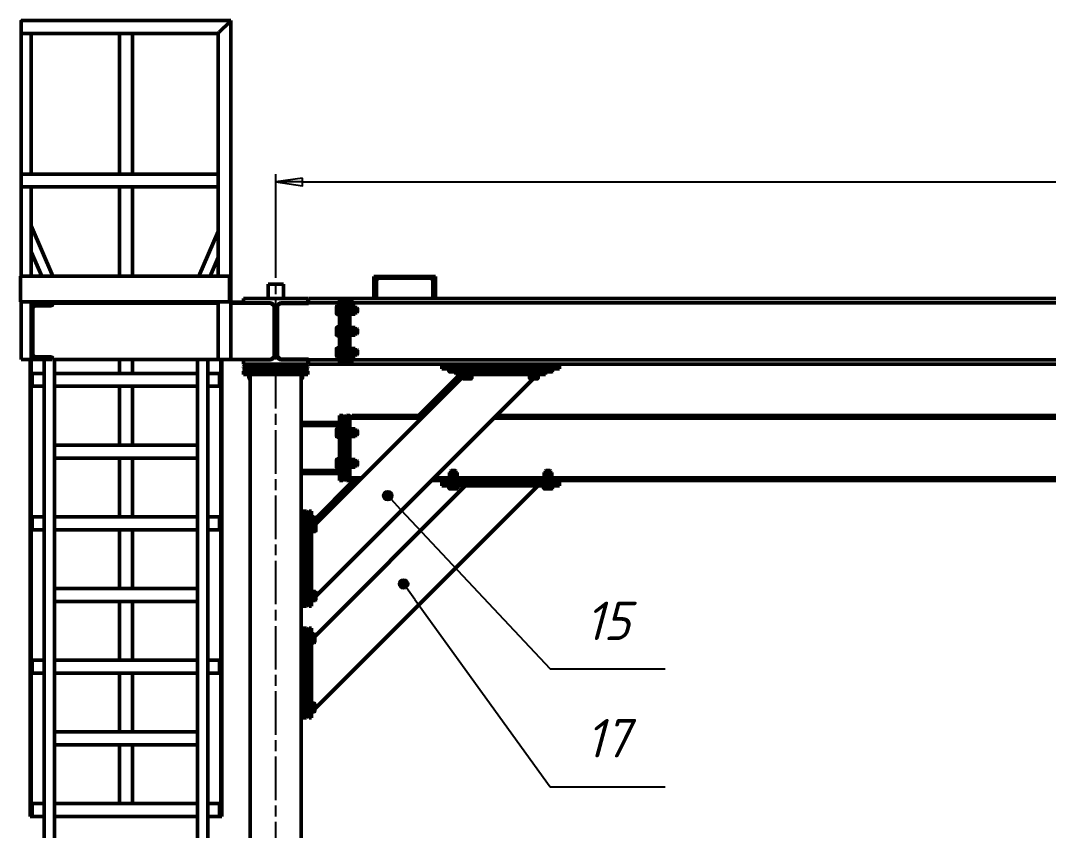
# Model space of a CAD drawing. Header units: millimetres. Extents: x 0 to 25230, y 0 to 17820.
# Drawn here: x 14968 to 18985, y 7107 to 10271 of the extents above; entities that cross this region are included whole.
import ezdxf

# ---------------------------------------------------------------- set-up
doc = ezdxf.new("R2010")
doc.units = ezdxf.units.MM
doc.header["$LTSCALE"] = 30
doc.linetypes.add('CHAIN', pattern=[0.7087, 0.4724, -0.0591, 0.1181, -0.0591])
for name, color, linetype, lineweight in [('Видимый контур (ГОСТ)', 7, 'Continuous', 50), ('Обозначение (ГОСТ)', 7, 'Continuous', 25), ('Осевая линия (ГОСТ)', 7, 'Continuous', 25), ('Размер (ГОСТ)', 7, 'Continuous', 25)]:
    doc.layers.add(name, color=color, linetype=linetype, lineweight=lineweight)
doc.styles.add('Обычный текст (ГОСТ)', font='GOST Common Italic.ttf')
doc.styles.add('Увеличенный текст (ГОСТ)', font='GOST Common Italic.ttf')
doc.dimstyles.new('Обычный (ГОСТ)', dxfattribs={"dimscale": 30, "dimtxt": 3.5, "dimasz": 3.5, "dimexe": 1, "dimexo": 0, "dimgap": 0.5, "dimtad": 1, "dimrnd": 1e-08, "dimtxsty": 'Обычный текст (ГОСТ)', "dimblk": 'Filled-1', "dimcen": 0.09, "dimdle": 15, "dimclrd": 256, "dimclre": 256, "dimclrt": 256, "dimazin": 2, "dimtfac": 0.714286, "dimtdec": 3, "dimtmove": 0, "dimatfit": 3, "dimfxl": 1, "dimtolj": 1, "dimlwd": 25, "dimlwe": 25, "dimarcsym": 0})

# ---------------------------------------------------------------- blocks, each defined once
blk = doc.blocks.new('Номера позиций9')
at = {"layer": 'Обозначение (ГОСТ)'}
h = blk.add_hatch(color=256, dxfattribs=at)
edge = h.paths.add_edge_path(flags=0)
edge.add_arc((546.76, 280.51), 0.625, 0, 360)
for p, q in [((548.47, 278.68), (547.19, 280.05)), ((548.47, 278.68), (567.9, 257.95)), ((567.9, 257.95), (582.9, 257.95))]:
    blk.add_line(p, q, dxfattribs=at)
blk.add_circle((546.76, 280.51), 0.625, dxfattribs=at)
at = {"layer": 'Обозначение (ГОСТ)', "insert": (575.4, 264.2), "char_height": 5, "attachment_point": 5, "style": 'Увеличенный текст (ГОСТ)'}
blk.add_mtext('15', dxfattribs=at)
blk = doc.blocks.new('Номера позиций10')
at = {"layer": 'Обозначение (ГОСТ)'}
h = blk.add_hatch(color=256, dxfattribs=at)
edge = h.paths.add_edge_path(flags=0)
edge.add_arc((548.82, 269.01), 0.625, 0, 360)
for p, q in [((550.28, 266.98), (549.18, 268.5)), ((550.28, 266.98), (567.9, 242.58)), ((567.9, 242.58), (582.9, 242.58))]:
    blk.add_line(p, q, dxfattribs=at)
blk.add_circle((548.82, 269.01), 0.625, dxfattribs=at)
at = {"layer": 'Обозначение (ГОСТ)', "insert": (575.4, 248.92), "char_height": 5, "attachment_point": 5, "style": 'Увеличенный текст (ГОСТ)'}
blk.add_mtext('17', dxfattribs=at)
blk = doc.blocks.new('Filled-1')
at = {"color": 0}
for p, q in [((0, 0), (-1, 0.143)), ((-1, 0.143), (-1, -0.143)), ((-1, 0), (0, 0)), ((-1, -0.143), (0, 0))]:
    blk.add_line(p, q, dxfattribs=at)
at = {"color": 0, "flags": 128}
blk.add_lwpolyline([(-1, -0.143), (0, 0), (-1, 0.143), (-1, -0.143)], dxfattribs=at)
at = {"color": 0}
blk.add_solid([(-1, -0.143), (0, 0), (-1, 0.143), (-1, -0.143)], dxfattribs=at)
blk = doc.blocks.new('*D168')
at = {"layer": 'Defpoints', "color": 0, "linetype": 'Continuous', "transparency": 16777216}
for p in [(23064.8, 9640.8), (15964.8, 9327.7), (23064.8, 9336.3)]:
    blk.add_point(p, dxfattribs=at)
at = {"layer": 'Размер (ГОСТ)', "linetype": 'Continuous', "lineweight": 25, "transparency": 16777216}
for p, q in [((15964.8, 9327.7), (15964.8, 9670.8)), ((16069.8, 9640.8), (22959.8, 9640.8)), ((23064.8, 9336.3), (23064.8, 9670.8))]:
    blk.add_line(p, q, dxfattribs=at)
at = {"layer": 'Размер (ГОСТ)', "linetype": 'Continuous', "lineweight": 25, "transparency": 16777216, "xscale": 105, "yscale": 105, "zscale": 105, "rotation": 180}
blk.add_blockref('Filled-1', (15964.8, 9640.8), dxfattribs=at)
at = {"layer": 'Размер (ГОСТ)', "linetype": 'Continuous', "lineweight": 25, "transparency": 16777216, "xscale": 105, "yscale": 105, "zscale": 105}
blk.add_blockref('Filled-1', (23064.8, 9640.8), dxfattribs=at)
at = {"layer": 'Размер (ГОСТ)', "linetype": 'Continuous', "lineweight": 25, "transparency": 16777216, "insert": (19308.8, 9762.1), "char_height": 105, "attachment_point": 1, "style": 'Обычный текст (ГОСТ)'}
blk.add_mtext('\\A1;\\fGOST Common|b0|i1;7100±2', dxfattribs=at)

msp = doc.modelspace()

# ---------------------------------------------------------------- linework, layer by layer
at = {"layer": 'Видимый контур (ГОСТ)'}
for p, q in [((14969.797, 10266.81), (14969.797, 10225.81)), ((14969.797, 10266.81), (14969.797, 10225.81)), ((14969.798, 10271.31), (14969.798, 10266.877)), ((14969.798, 10271.31), (14974.297, 10271.31)), ((15789.797, 10271.31), (14974.297, 10271.31)), ((15744.297, 10225.81), (15785.297, 10266.81)), ((15785.297, 10266.81), (15744.297, 10225.81)), ((15789.797, 10271.31), (15785.297, 10266.81)), ((15785.297, 10266.81), (15789.797, 10271.31)), ((15789.797, 8947.31), (15789.797, 10271.31)), ((14969.797, 10221.31), (14969.797, 9666.81)), ((14974.297, 10221.31), (14969.797, 10221.31)), ((14969.798, 10225.743), (14969.798, 10221.31)), ((15739.797, 10221.31), (14974.297, 10221.31)), ((15009.797, 10221.31), (15009.797, 9671.31)), ((15009.798, 10221.31), (15009.798, 9671.31)), ((15354.797, 10221.31), (15354.797, 9671.31)), ((15404.797, 9671.31), (15404.797, 10221.31)), ((15744.297, 10225.81), (15739.797, 10221.31)), ((15739.797, 10221.31), (15744.297, 10225.81)), ((15739.797, 9671.31), (15739.797, 10221.31)), ((14969.797, 9625.81), (14969.797, 9666.81)), ((14969.797, 9666.81), (14969.797, 9625.81)), ((15739.797, 9671.31), (14974.297, 9671.31)), ((15739.797, 9666.81), (15739.797, 9671.31)), ((15739.797, 9666.81), (15739.797, 9625.81)), ((14969.797, 9625.81), (14969.797, 9272.31)), ((15739.797, 9621.31), (14974.297, 9621.31)), ((15009.797, 9621.31), (15009.797, 9272.31)), ((15009.798, 9621.31), (15009.798, 9469.915)), ((15354.797, 9621.31), (15354.797, 9272.31)), ((15404.797, 9272.31), (15404.797, 9621.31)), ((15739.797, 9621.31), (15739.797, 9625.81)), ((15739.797, 9272.31), (15739.797, 9621.31)), ((15009.798, 9469.915), (15009.797, 9469.915)), ((15009.797, 9469.915), (15009.798, 9469.915)), ((15009.798, 9469.915), (15094.485, 9272.31)), ((15739.797, 9446.58), (15665.11, 9272.31)), ((15009.797, 9368.372), (15050.967, 9272.31)), ((15009.798, 9368.371), (15009.798, 9272.31)), ((15739.797, 9345.037), (15708.628, 9272.31)), ((14967.797, 9272.31), (14967.797, 9172.31)), ((14971.797, 9272.31), (14967.797, 9272.31)), ((14971.797, 9272.31), (15784.797, 9272.31)), ((15784.797, 9272.31), (15784.797, 9172.31)), ((15934.797, 9240.81), (15934.797, 9185.81)), ((15994.797, 9240.81), (15934.797, 9240.81)), ((15994.797, 9185.81), (15994.797, 9240.81)), ((16348.797, 9185.81), (16348.797, 9270.81)), ((16348.797, 9270.81), (16588.797, 9270.81)), ((16358.797, 9254.71), (16358.797, 9186.81)), ((16568.297, 9265.21), (16369.297, 9265.21)), ((16578.797, 9186.81), (16578.797, 9254.71)), ((16588.797, 9270.81), (16588.797, 9185.81)), ((14967.797, 9172.31), (14971.797, 9172.31)), ((14969.797, 9172.31), (14969.797, 8947.31)), ((15784.797, 9172.31), (14971.797, 9172.31)), ((15009.797, 9172.31), (15009.797, 9167.31)), ((15009.797, 8947.31), (15009.797, 9167.31)), ((15009.797, 9167.31), (15091.797, 9167.31)), ((15009.798, 9172.31), (15009.798, 9167.31)), ((15013.797, 9167.31), (15013.797, 9171.31)), ((15013.797, 9171.31), (15739.797, 9171.31)), ((15059.797, 9171.31), (15059.797, 9172.31)), ((15093.297, 9161.71), (15088.297, 9156.71)), ((15091.797, 9167.31), (15091.797, 9163.81)), ((15091.797, 9167.31), (15093.297, 9167.31)), ((15093.297, 9167.31), (15093.297, 9161.71)), ((15739.797, 9167.31), (15093.297, 9167.31)), ((15099.797, 9171.31), (15099.797, 9172.31)), ((15354.797, 9172.31), (15354.797, 9171.31)), ((15404.797, 9171.31), (15404.797, 9172.31)), ((15659.797, 9171.31), (15659.797, 9172.31)), ((15699.797, 9171.31), (15699.797, 9172.31)), ((15739.797, 8947.31), (15739.797, 9172.31)), ((15789.797, 9171.31), (15838.797, 9171.31)), ((15946.297, 9167.31), (15789.797, 9167.31)), ((15838.797, 9185.81), (15838.797, 9168.31)), ((16090.797, 9185.81), (15838.797, 9185.81)), ((15838.797, 9168.31), (15943.297, 9168.31)), ((15838.797, 9167.31), (15838.797, 9168.31)), ((15958.297, 9155.31), (15946.297, 9167.31)), ((15980.297, 9166.31), (15972.297, 9158.31)), ((15982.297, 9166.31), (15972.297, 9156.31)), ((15982.297, 9166.31), (15980.297, 9166.31)), ((16092.797, 9166.31), (15982.297, 9166.31)), ((15986.297, 9168.31), (16090.797, 9168.31)), ((16030.797, 9168.31), (16030.797, 9166.31)), ((16090.797, 9168.31), (16090.797, 9185.81)), ((16090.797, 9168.31), (16092.797, 9168.31)), ((16092.797, 9185.81), (16092.797, 9168.31)), ((16214.797, 9185.81), (16092.797, 9185.81)), ((16092.797, 9168.31), (16092.797, 9166.31)), ((16214.797, 9168.31), (16092.797, 9168.31)), ((16214.797, 9168.31), (16214.797, 9185.81)), ((16227.797, 9185.81), (16214.797, 9185.81)), ((16214.797, 8928.81), (16214.797, 9185.81)), ((16241.797, 9185.81), (16227.797, 9185.81)), ((16227.797, 9185.81), (16227.797, 8928.81)), ((16234.797, 9178.81), (16227.797, 9185.81)), ((16234.797, 9178.81), (16241.797, 9185.81)), ((16234.797, 9178.81), (16234.797, 8935.81)), ((16234.797, 8935.81), (16234.797, 9178.81)), ((16241.797, 8928.81), (16241.797, 9185.81)), ((16241.797, 9185.81), (16254.797, 9185.81)), ((16268.223, 9185.81), (16254.797, 9185.81)), ((16254.797, 9185.81), (16254.797, 8928.81)), ((16254.797, 9169.81), (16268.223, 9185.81)), ((16254.797, 9169.81), (16254.797, 9168.31)), ((16254.797, 9168.31), (22774.797, 9168.31)), ((16268.223, 9185.81), (22761.372, 9185.81)), ((15015.197, 9147.81), (15015.197, 8966.81)), ((15022.297, 9156.71), (15016.297, 9150.71)), ((15016.297, 9150.71), (15016.297, 8963.91)), ((15088.297, 9156.71), (15022.297, 9156.71)), ((15085.797, 9157.81), (15025.197, 9157.81)), ((15059.797, 9156.71), (15059.797, 9157.81)), ((15958.297, 9155.31), (15958.297, 8959.31)), ((15959.297, 9152.31), (15959.297, 8962.31)), ((15970.297, 8962.31), (15970.297, 9152.31)), ((15972.297, 9156.31), (15972.297, 9158.31)), ((15972.297, 9152.31), (15972.297, 9156.31)), ((15972.297, 8962.31), (15972.297, 9152.31)), ((16202.297, 9154.06), (16204.07, 9157.131)), ((16202.297, 9125.56), (16202.297, 9154.06)), ((16202.297, 9125.56), (16204.07, 9122.49)), ((16204.07, 9157.131), (16214.797, 9157.131)), ((16204.07, 9148.47), (16214.797, 9148.47)), ((16204.07, 9131.15), (16214.797, 9131.15)), ((16204.07, 9122.49), (16214.797, 9122.49)), ((16254.797, 9124.56), (16259.797, 9124.56)), ((16257.545, 9155.06), (16259.797, 9155.06)), ((16259.797, 9155.06), (16259.797, 9124.56)), ((16259.797, 9153.31), (16260.663, 9154.81)), ((16259.797, 9126.31), (16260.663, 9124.81)), ((16260.663, 9154.81), (16262.003, 9154.81)), ((16262.003, 9124.81), (16260.663, 9124.81)), ((16273.592, 9154.81), (16262.003, 9154.81)), ((16273.592, 9139.81), (16262.003, 9139.81)), ((16273.592, 9124.81), (16262.003, 9124.81)), ((16273.592, 9154.81), (16274.931, 9154.81)), ((16274.931, 9124.81), (16273.592, 9124.81)), ((16275.797, 9153.31), (16274.931, 9154.81)), ((16275.797, 9126.31), (16274.931, 9124.81)), ((16275.797, 9126.31), (16275.797, 9153.31)), ((16275.797, 9149.81), (16283.131, 9149.81)), ((16275.797, 9129.81), (16283.131, 9129.81)), ((16283.131, 9129.81), (16283.131, 9149.81)), ((16284.797, 9148.143), (16283.131, 9149.81)), ((16284.797, 9131.477), (16283.131, 9129.81)), ((16284.797, 9148.143), (16284.797, 9131.477)), ((16202.297, 9071.56), (16204.07, 9074.631)), ((16202.297, 9043.06), (16202.297, 9071.56)), ((16202.297, 9043.06), (16204.07, 9039.99)), ((16204.07, 9074.631), (16214.797, 9074.631)), ((16204.07, 9065.97), (16214.797, 9065.97)), ((16204.07, 9048.65), (16214.797, 9048.65)), ((16204.07, 9039.99), (16214.797, 9039.99)), ((16254.797, 9042.06), (16259.797, 9042.06)), ((16257.545, 9072.56), (16259.797, 9072.56)), ((16259.797, 9072.56), (16259.797, 9042.06)), ((16259.797, 9070.81), (16260.663, 9072.31)), ((16259.797, 9043.81), (16260.663, 9042.31)), ((16260.663, 9072.31), (16262.003, 9072.31)), ((16262.003, 9042.31), (16260.663, 9042.31)), ((16273.592, 9072.31), (16262.003, 9072.31)), ((16273.592, 9057.31), (16262.003, 9057.31)), ((16273.592, 9042.31), (16262.003, 9042.31)), ((16273.592, 9072.31), (16274.931, 9072.31)), ((16274.931, 9042.31), (16273.592, 9042.31)), ((16275.797, 9070.81), (16274.931, 9072.31)), ((16275.797, 9043.81), (16274.931, 9042.31)), ((16275.797, 9043.81), (16275.797, 9070.81)), ((16275.797, 9067.31), (16283.131, 9067.31)), ((16275.797, 9047.31), (16283.131, 9047.31)), ((16283.131, 9047.31), (16283.131, 9067.31)), ((16284.797, 9065.643), (16283.131, 9067.31)), ((16284.797, 9048.977), (16283.131, 9047.31)), ((16284.797, 9065.643), (16284.797, 9048.977)), ((15016.297, 8963.91), (15022.297, 8957.91)), ((15022.297, 8957.91), (15088.297, 8957.91)), ((15059.797, 8956.81), (15059.797, 8957.91)), ((15088.297, 8957.91), (15093.297, 8952.91)), ((15946.297, 8947.31), (15958.297, 8959.31)), ((15972.297, 8958.31), (15972.297, 8962.31)), ((15972.297, 8956.31), (15972.297, 8958.31)), ((15972.297, 8958.31), (15982.297, 8948.31)), ((16202.297, 8989.06), (16204.07, 8992.131)), ((16202.297, 8960.56), (16202.297, 8989.06)), ((16202.297, 8960.56), (16204.07, 8957.49)), ((16204.07, 8992.131), (16214.797, 8992.131)), ((16204.07, 8983.47), (16214.797, 8983.47)), ((16204.07, 8966.15), (16214.797, 8966.15)), ((16254.797, 8959.56), (16259.797, 8959.56)), ((16257.545, 8990.06), (16259.797, 8990.06)), ((16259.797, 8990.06), (16259.797, 8959.56)), ((16259.797, 8988.31), (16260.663, 8989.81)), ((16259.797, 8961.31), (16260.663, 8959.81)), ((16260.663, 8989.81), (16262.003, 8989.81)), ((16262.003, 8959.81), (16260.663, 8959.81)), ((16273.592, 8989.81), (16262.003, 8989.81)), ((16273.592, 8974.81), (16262.003, 8974.81)), ((16273.592, 8959.81), (16262.003, 8959.81)), ((16273.592, 8989.81), (16274.931, 8989.81)), ((16274.931, 8959.81), (16273.592, 8959.81)), ((16275.797, 8988.31), (16274.931, 8989.81)), ((16275.797, 8961.31), (16274.931, 8959.81)), ((16275.797, 8961.31), (16275.797, 8988.31)), ((16275.797, 8984.81), (16283.131, 8984.81)), ((16275.797, 8964.81), (16283.131, 8964.81)), ((16283.131, 8964.81), (16283.131, 8984.81)), ((16284.797, 8983.143), (16283.131, 8984.81)), ((16284.797, 8966.477), (16283.131, 8964.81)), ((16284.797, 8983.143), (16284.797, 8966.477)), ((14974.297, 8947.31), (14969.797, 8947.31)), ((14974.297, 8947.31), (15005.297, 8947.31)), ((15009.797, 8947.31), (15005.297, 8947.31)), ((15005.798, 8947.31), (15005.798, 7162.31)), ((15091.797, 8947.31), (15009.797, 8947.31)), ((15009.798, 8947.31), (15009.798, 8892.31)), ((15025.197, 8956.81), (15085.797, 8956.81)), ((15059.797, 8892.31), (15059.797, 8947.31)), ((15091.797, 8950.81), (15091.797, 8947.31)), ((15093.297, 8952.91), (15093.297, 8947.31)), ((15739.797, 8947.31), (15093.297, 8947.31)), ((15099.797, 5005.81), (15099.797, 8947.31)), ((15354.797, 8947.31), (15354.797, 8892.31)), ((15404.797, 8892.31), (15404.797, 8947.31)), ((15659.797, 5005.81), (15659.797, 8947.31)), ((15699.797, 8892.31), (15699.797, 8947.31)), ((15739.797, 8947.31), (15744.297, 8947.31)), ((15785.297, 8947.31), (15744.297, 8947.31)), ((15749.798, 8947.31), (15749.798, 8892.31)), ((15753.798, 8947.31), (15753.798, 7162.31)), ((15785.297, 8947.31), (15789.797, 8947.31)), ((15946.297, 8947.31), (15789.797, 8947.31)), ((15838.797, 8946.31), (15838.797, 8928.81)), ((15943.297, 8946.31), (15838.797, 8946.31)), ((15838.797, 8928.81), (16090.797, 8928.81)), ((15838.797, 8918.81), (15848.797, 8928.81)), ((15838.797, 8918.81), (15838.797, 8915.81)), ((15972.297, 8956.31), (15980.297, 8948.31)), ((15980.297, 8948.31), (15982.297, 8948.31)), ((15982.297, 8948.31), (16092.797, 8948.31)), ((16090.797, 8946.31), (15986.297, 8946.31)), ((16030.797, 8948.31), (16030.797, 8946.31)), ((16080.797, 8928.81), (16090.797, 8918.81)), ((16090.797, 8928.81), (16090.797, 8946.31)), ((16092.797, 8946.31), (16090.797, 8946.31)), ((16090.797, 8918.81), (16090.797, 8915.81)), ((16092.797, 8948.31), (16092.797, 8946.31)), ((16092.797, 8946.31), (16092.797, 8928.81)), ((16214.797, 8946.31), (16092.797, 8946.31)), ((16214.797, 8928.81), (16092.797, 8928.81)), ((16204.07, 8957.49), (16214.797, 8957.49)), ((16214.797, 8928.81), (16214.797, 8946.31)), ((16227.797, 8928.81), (16214.797, 8928.81)), ((16234.797, 8935.81), (16227.797, 8928.81)), ((16241.797, 8928.81), (16227.797, 8928.81)), ((16234.797, 8935.81), (16241.797, 8928.81)), ((16241.797, 8928.81), (16254.797, 8928.81)), ((16254.797, 8946.31), (22774.797, 8946.31)), ((16254.797, 8946.31), (16254.797, 8944.81)), ((16268.223, 8928.81), (16254.797, 8944.81)), ((16268.223, 8928.81), (16254.797, 8928.81)), ((16268.223, 8928.81), (22761.372, 8928.81)), ((16613.797, 8928.81), (16613.797, 8920.81)), ((16613.797, 8920.81), (16668.797, 8920.81)), ((16613.797, 8920.81), (16613.797, 8910.81)), ((16668.797, 8928.81), (16668.797, 8918.81)), ((16668.797, 8918.81), (17018.797, 8918.81)), ((16668.797, 8915.81), (16668.797, 8918.81)), ((17018.797, 8918.81), (17018.797, 8928.81)), ((17018.797, 8920.81), (17073.797, 8920.81)), ((17018.797, 8915.81), (17018.797, 8918.81)), ((17073.797, 8920.81), (17073.797, 8928.81)), ((17073.797, 8920.81), (17073.797, 8910.81)), ((15009.798, 8892.31), (15013.798, 8892.31)), ((15009.798, 8842.31), (15009.798, 8892.31)), ((15013.797, 8846.81), (15013.797, 8887.81)), ((15013.798, 8892.31), (15059.797, 8892.31)), ((15013.798, 8842.31), (15013.798, 8892.31)), ((15059.797, 8892.31), (15059.797, 8887.81)), ((15059.797, 8846.81), (15059.797, 8887.81)), ((15099.797, 8892.31), (15659.797, 8892.31)), ((15745.797, 8892.31), (15699.797, 8892.31)), ((15699.797, 8887.81), (15699.797, 8892.31)), ((15699.797, 8887.81), (15699.797, 8846.81)), ((15745.797, 8887.81), (15745.797, 8892.31)), ((15745.797, 8892.31), (15745.798, 8892.31)), ((15745.797, 8887.81), (15745.797, 8846.81)), ((15749.798, 8892.31), (15745.798, 8892.31)), ((15745.798, 8892.31), (15745.798, 8842.31)), ((15749.798, 8842.31), (15749.798, 8892.31)), ((16090.797, 8915.81), (15838.797, 8915.81)), ((15845.797, 8908.81), (15838.797, 8915.81)), ((15845.797, 8908.81), (15838.797, 8901.81)), ((15838.797, 8901.81), (16090.797, 8901.81)), ((15838.797, 8888.81), (15838.797, 8901.81)), ((15838.797, 8888.81), (16090.797, 8888.81)), ((16083.797, 8908.81), (15845.797, 8908.81)), ((15845.797, 8908.81), (16083.797, 8908.81)), ((15859.977, 8883.81), (15864.797, 8883.81)), ((15859.977, 8873.083), (15859.977, 8883.81)), ((15864.797, 5005.81), (15864.797, 8888.81)), ((16064.797, 5005.81), (16064.797, 8888.81)), ((16066.663, 8883.81), (16064.797, 8883.81)), ((16066.663, 8883.81), (16069.618, 8883.81)), ((16067.547, 8888.81), (16067.547, 8883.81)), ((16069.618, 8873.083), (16069.618, 8883.81)), ((16083.797, 8908.81), (16090.797, 8915.81)), ((16083.797, 8908.81), (16090.797, 8901.81)), ((16090.797, 8888.81), (16090.797, 8901.81)), ((16121.797, 8304.769), (16696.477, 8879.449)), ((16523.838, 8728.81), (16683.838, 8888.81)), ((16673.797, 8910.81), (16613.797, 8910.81)), ((16641.477, 8900.083), (16641.477, 8910.81)), ((16644.547, 8898.31), (16641.477, 8900.083)), ((16668.797, 8898.31), (16644.547, 8898.31)), ((16650.137, 8900.083), (16650.137, 8910.81)), ((16667.458, 8900.083), (16667.458, 8910.81)), ((16675.797, 8908.81), (16668.797, 8915.81)), ((17018.797, 8915.81), (16668.797, 8915.81)), ((16675.797, 8908.81), (16668.797, 8901.81)), ((16668.797, 8901.81), (17018.797, 8901.81)), ((16668.797, 8901.81), (16668.797, 8888.81)), ((17018.797, 8888.81), (16668.797, 8888.81)), ((16675.797, 8908.81), (17011.797, 8908.81)), ((17011.797, 8908.81), (16675.797, 8908.81)), ((16696.477, 8883.81), (16699.432, 8883.81)), ((16696.477, 8873.083), (16696.477, 8883.81)), ((16698.547, 8886.063), (16698.547, 8883.81)), ((16702.182, 8883.81), (16699.432, 8883.81)), ((16702.182, 8883.81), (16705.137, 8883.81)), ((16705.137, 8883.81), (16711.047, 8883.81)), ((16705.137, 8873.083), (16705.137, 8883.81)), ((16716.547, 8883.81), (16711.047, 8883.81)), ((16716.547, 8883.81), (16722.458, 8883.81)), ((16722.458, 8883.81), (16725.413, 8883.81)), ((16722.458, 8873.083), (16722.458, 8883.81)), ((16728.163, 8883.81), (16725.413, 8883.81)), ((16728.163, 8883.81), (16731.118, 8883.81)), ((16729.047, 8888.81), (16729.047, 8883.81)), ((16731.118, 8873.083), (16731.118, 8883.81)), ((16956.477, 8883.81), (16959.432, 8883.81)), ((16956.477, 8873.083), (16956.477, 8883.81)), ((16958.547, 8886.063), (16958.547, 8883.81)), ((16962.182, 8883.81), (16959.432, 8883.81)), ((16962.182, 8883.81), (16965.137, 8883.81)), ((16965.137, 8883.81), (16971.047, 8883.81)), ((16965.137, 8873.083), (16965.137, 8883.81)), ((16976.547, 8883.81), (16971.047, 8883.81)), ((16976.547, 8883.81), (16982.458, 8883.81)), ((16982.458, 8883.81), (16985.413, 8883.81)), ((16982.458, 8873.083), (16982.458, 8883.81)), ((16988.163, 8883.81), (16985.413, 8883.81)), ((16988.163, 8883.81), (16991.118, 8883.81)), ((16989.047, 8888.81), (16989.047, 8883.81)), ((16991.118, 8873.083), (16991.118, 8883.81)), ((17011.797, 8908.81), (17018.797, 8915.81)), ((17011.797, 8908.81), (17018.797, 8901.81)), ((17073.797, 8910.81), (17013.797, 8910.81)), ((17018.797, 8901.81), (17018.797, 8888.81)), ((17043.047, 8898.31), (17018.797, 8898.31)), ((17020.137, 8900.083), (17020.137, 8910.81)), ((17037.458, 8900.083), (17037.458, 8910.81)), ((17043.047, 8898.31), (17046.118, 8900.083)), ((17046.118, 8900.083), (17046.118, 8910.81)), ((15009.798, 8842.31), (15009.798, 8332.31)), ((15009.798, 8842.31), (15013.798, 8842.31)), ((15013.798, 8842.31), (15059.797, 8842.31)), ((15059.797, 8846.81), (15059.797, 8842.31)), ((15059.797, 8332.31), (15059.797, 8842.31)), ((15099.797, 8842.31), (15659.797, 8842.31)), ((15354.797, 8842.31), (15354.797, 8612.31)), ((15404.797, 8612.31), (15404.797, 8842.31)), ((15699.797, 8842.31), (15699.797, 8846.81)), ((15699.797, 8332.31), (15699.797, 8842.31)), ((15745.797, 8842.31), (15699.797, 8842.31)), ((15745.797, 8842.31), (15745.797, 8846.81)), ((15745.798, 8842.31), (15745.797, 8842.31)), ((15749.798, 8842.31), (15745.798, 8842.31)), ((15749.798, 8842.31), (15749.798, 8332.31)), ((15863.047, 8871.31), (15859.977, 8873.083)), ((15864.797, 8871.31), (15863.047, 8871.31)), ((16066.547, 8871.31), (16064.797, 8871.31)), ((16066.547, 8871.31), (16069.618, 8873.083)), ((16121.797, 8021.927), (16971.181, 8871.31)), ((16699.547, 8871.31), (16696.477, 8873.083)), ((16728.047, 8871.31), (16699.547, 8871.31)), ((16728.047, 8871.31), (16731.118, 8873.083)), ((16959.547, 8871.31), (16956.477, 8873.083)), ((16988.047, 8871.31), (16959.547, 8871.31)), ((16988.047, 8871.31), (16991.118, 8873.083)), ((16227.797, 8728.81), (16214.797, 8728.81)), ((16214.797, 8473.81), (16214.797, 8728.81)), ((16227.797, 8728.81), (16234.797, 8721.81)), ((16227.797, 8728.81), (16227.797, 8473.81)), ((16234.797, 8721.81), (16241.797, 8728.81)), ((16234.797, 8480.81), (16234.797, 8721.81)), ((16234.797, 8721.81), (16234.797, 8480.81)), ((16241.797, 8473.81), (16241.797, 8728.81)), ((16241.797, 8728.81), (16254.797, 8728.81)), ((16254.797, 8728.81), (16254.797, 8473.81)), ((16254.797, 8718.81), (16263.188, 8728.81)), ((16254.797, 8717.31), (16534.338, 8717.31)), ((16263.188, 8728.81), (16545.838, 8728.81)), ((16817.181, 8717.31), (22212.414, 8717.31)), ((16828.681, 8728.81), (22200.914, 8728.81)), ((16064.797, 8701.31), (16066.797, 8701.31)), ((16066.797, 8689.31), (16064.797, 8689.31)), ((16066.797, 8701.31), (16066.797, 8689.31)), ((16214.797, 8701.31), (16066.797, 8701.31)), ((16214.797, 8689.31), (16066.797, 8689.31)), ((16202.297, 8675.06), (16204.07, 8678.131)), ((16204.07, 8678.131), (16214.797, 8678.131)), ((16214.797, 8689.31), (16214.797, 8701.31)), ((16202.297, 8646.56), (16202.297, 8675.06)), ((16202.297, 8646.56), (16204.07, 8643.49)), ((16204.07, 8669.47), (16214.797, 8669.47)), ((16204.07, 8652.15), (16214.797, 8652.15)), ((16204.07, 8643.49), (16214.797, 8643.49)), ((16254.797, 8645.56), (16259.797, 8645.56)), ((16257.545, 8676.06), (16259.797, 8676.06)), ((16259.797, 8676.06), (16259.797, 8645.56)), ((16259.797, 8674.31), (16260.663, 8675.81)), ((16259.797, 8647.31), (16260.663, 8645.81)), ((16260.663, 8675.81), (16262.003, 8675.81)), ((16262.003, 8645.81), (16260.663, 8645.81)), ((16273.592, 8675.81), (16262.003, 8675.81)), ((16273.592, 8660.81), (16262.003, 8660.81)), ((16273.592, 8645.81), (16262.003, 8645.81)), ((16273.592, 8675.81), (16274.931, 8675.81)), ((16274.931, 8645.81), (16273.592, 8645.81)), ((16275.797, 8674.31), (16274.931, 8675.81)), ((16275.797, 8647.31), (16274.931, 8645.81)), ((16275.797, 8647.31), (16275.797, 8674.31)), ((16275.797, 8670.81), (16283.131, 8670.81)), ((16275.797, 8650.81), (16283.131, 8650.81)), ((16283.131, 8650.81), (16283.131, 8670.81)), ((16284.797, 8669.143), (16283.131, 8670.81)), ((16284.797, 8652.477), (16283.131, 8650.81)), ((16284.797, 8669.143), (16284.797, 8652.477)), ((15099.797, 8612.31), (15659.797, 8612.31)), ((15099.797, 8562.31), (15659.797, 8562.31)), ((15354.797, 8562.31), (15354.797, 8332.31)), ((15404.797, 8332.31), (15404.797, 8562.31)), ((16202.297, 8556.06), (16204.07, 8559.131)), ((16202.297, 8527.56), (16202.297, 8556.06)), ((16204.07, 8559.131), (16214.797, 8559.131)), ((16257.545, 8557.06), (16259.797, 8557.06)), ((16259.797, 8557.06), (16259.797, 8526.56)), ((16259.797, 8555.31), (16260.663, 8556.81)), ((16260.663, 8556.81), (16262.003, 8556.81)), ((16273.592, 8556.81), (16262.003, 8556.81)), ((16273.592, 8556.81), (16274.931, 8556.81)), ((16275.797, 8555.31), (16274.931, 8556.81)), ((16202.297, 8527.56), (16204.07, 8524.49)), ((16204.07, 8550.47), (16214.797, 8550.47)), ((16204.07, 8533.15), (16214.797, 8533.15)), ((16204.07, 8524.49), (16214.797, 8524.49)), ((16254.797, 8526.56), (16259.797, 8526.56)), ((16259.797, 8528.31), (16260.663, 8526.81)), ((16262.003, 8526.81), (16260.663, 8526.81)), ((16273.592, 8541.81), (16262.003, 8541.81)), ((16273.592, 8526.81), (16262.003, 8526.81)), ((16274.931, 8526.81), (16273.592, 8526.81)), ((16275.797, 8528.31), (16274.931, 8526.81)), ((16275.797, 8528.31), (16275.797, 8555.31)), ((16275.797, 8551.81), (16283.131, 8551.81)), ((16275.797, 8531.81), (16283.131, 8531.81)), ((16283.131, 8531.81), (16283.131, 8551.81)), ((16284.797, 8550.143), (16283.131, 8551.81)), ((16284.797, 8533.477), (16283.131, 8531.81)), ((16284.797, 8550.143), (16284.797, 8533.477)), ((16064.797, 8513.31), (16066.797, 8513.31)), ((16066.797, 8501.31), (16064.797, 8501.31)), ((16066.797, 8513.31), (16066.797, 8501.31)), ((16214.797, 8513.31), (16066.797, 8513.31)), ((16214.797, 8501.31), (16066.797, 8501.31)), ((16214.797, 8501.31), (16214.797, 8513.31)), ((16234.797, 8480.81), (16227.797, 8473.81)), ((16241.797, 8473.81), (16234.797, 8480.81)), ((16254.797, 8485.31), (16302.338, 8485.31)), ((16263.188, 8473.81), (16254.797, 8483.81)), ((16585.181, 8485.31), (22444.414, 8485.31)), ((16643.547, 8490.31), (16674.047, 8490.31)), ((16643.547, 8488.058), (16643.547, 8490.31)), ((16645.297, 8506.31), (16643.797, 8505.444)), ((16643.797, 8504.104), (16643.797, 8505.444)), ((16643.797, 8504.104), (16643.797, 8492.516)), ((16643.797, 8491.176), (16643.797, 8492.516)), ((16645.297, 8490.31), (16643.797, 8491.176)), ((16672.297, 8506.31), (16645.297, 8506.31)), ((16650.464, 8513.81), (16648.797, 8512.143)), ((16668.797, 8512.143), (16648.797, 8512.143)), ((16648.797, 8506.31), (16648.797, 8512.143)), ((16650.464, 8513.81), (16667.131, 8513.81)), ((16658.797, 8504.104), (16658.797, 8492.516)), ((16667.131, 8513.81), (16668.797, 8512.143)), ((16668.797, 8506.31), (16668.797, 8512.143)), ((16672.297, 8506.31), (16673.797, 8505.444)), ((16672.297, 8490.31), (16673.797, 8491.176)), ((16673.797, 8505.444), (16673.797, 8504.104)), ((16673.797, 8504.104), (16673.797, 8492.516)), ((16673.797, 8492.516), (16673.797, 8491.176)), ((16674.047, 8485.31), (16674.047, 8490.31)), ((17013.547, 8490.31), (17044.047, 8490.31)), ((17013.547, 8488.058), (17013.547, 8490.31)), ((17015.297, 8506.31), (17013.797, 8505.444)), ((17013.797, 8504.104), (17013.797, 8505.444)), ((17013.797, 8504.104), (17013.797, 8492.516)), ((17013.797, 8491.176), (17013.797, 8492.516)), ((17015.297, 8490.31), (17013.797, 8491.176)), ((17042.297, 8506.31), (17015.297, 8506.31)), ((17020.464, 8513.81), (17018.797, 8512.143)), ((17038.797, 8512.143), (17018.797, 8512.143)), ((17018.797, 8506.31), (17018.797, 8512.143)), ((17020.464, 8513.81), (17037.131, 8513.81)), ((17028.797, 8504.104), (17028.797, 8492.516)), ((17037.131, 8513.81), (17038.797, 8512.143)), ((17038.797, 8506.31), (17038.797, 8512.143)), ((17042.297, 8506.31), (17043.797, 8505.444)), ((17042.297, 8490.31), (17043.797, 8491.176)), ((17043.797, 8505.444), (17043.797, 8504.104)), ((17043.797, 8504.104), (17043.797, 8492.516)), ((17043.797, 8492.516), (17043.797, 8491.176)), ((17044.047, 8485.31), (17044.047, 8490.31)), ((16117.297, 8322.269), (16268.838, 8473.81)), ((16117.297, 7865.269), (16705.838, 8453.81)), ((16117.297, 7582.427), (16988.681, 8453.81)), ((16227.797, 8473.81), (16214.797, 8473.81)), ((16241.797, 8473.81), (16254.797, 8473.81)), ((16263.188, 8473.81), (16290.838, 8473.81)), ((16573.681, 8473.81), (22455.914, 8473.81)), ((16613.797, 8473.81), (16613.797, 8463.81)), ((16613.797, 8463.81), (17073.797, 8463.81)), ((16613.797, 8463.81), (16613.797, 8453.81)), ((17073.797, 8453.81), (16613.797, 8453.81)), ((16641.477, 8443.083), (16641.477, 8453.81)), ((16644.547, 8441.31), (16641.477, 8443.083)), ((16673.047, 8441.31), (16644.547, 8441.31)), ((16650.137, 8443.083), (16650.137, 8453.81)), ((16667.458, 8443.083), (16667.458, 8453.81)), ((16673.047, 8441.31), (16676.118, 8443.083)), ((16676.118, 8443.083), (16676.118, 8453.81)), ((17011.477, 8443.083), (17011.477, 8453.81)), ((17014.547, 8441.31), (17011.477, 8443.083)), ((17043.047, 8441.31), (17014.547, 8441.31)), ((17020.137, 8443.083), (17020.137, 8453.81)), ((17037.458, 8443.083), (17037.458, 8453.81)), ((17043.047, 8441.31), (17046.118, 8443.083)), ((17046.118, 8443.083), (17046.118, 8453.81)), ((17073.797, 8463.81), (17073.797, 8473.81)), ((17073.797, 8463.81), (17073.797, 8453.81)), ((15009.798, 8332.31), (15013.798, 8332.31)), ((15009.798, 8282.31), (15009.798, 8332.31)), ((15013.797, 8286.81), (15013.797, 8327.81)), ((15013.798, 8332.31), (15059.797, 8332.31)), ((15013.798, 8282.31), (15013.798, 8332.31)), ((15059.797, 8332.31), (15059.797, 8327.81)), ((15059.797, 8286.81), (15059.797, 8327.81)), ((15099.797, 8332.31), (15659.797, 8332.31)), ((15745.797, 8332.31), (15699.797, 8332.31)), ((15699.797, 8327.81), (15699.797, 8332.31)), ((15699.797, 8327.81), (15699.797, 8286.81)), ((15745.797, 8327.81), (15745.797, 8332.31)), ((15745.797, 8332.31), (15745.798, 8332.31)), ((15745.797, 8327.81), (15745.797, 8286.81)), ((15749.798, 8332.31), (15745.798, 8332.31)), ((15745.798, 8332.31), (15745.798, 8282.31)), ((15749.798, 8282.31), (15749.798, 8332.31)), ((16075.797, 8354.81), (16064.797, 8354.81)), ((16075.797, 8332.81), (16064.797, 8332.81)), ((16084.797, 8354.81), (16075.797, 8354.81)), ((16075.797, 8332.81), (16075.797, 8354.81)), ((16084.797, 8332.81), (16075.797, 8332.81)), ((16075.797, 7982.81), (16075.797, 8332.81)), ((16084.797, 8354.81), (16084.797, 8332.81)), ((16084.797, 8343.81), (16095.797, 8354.81)), ((16084.797, 8332.81), (16084.797, 7982.81)), ((16084.797, 8321.81), (16095.797, 8332.81)), ((16095.797, 8332.81), (16095.797, 8354.81)), ((16104.797, 8354.81), (16095.797, 8354.81)), ((16095.797, 7982.81), (16095.797, 8332.81)), ((16104.797, 8332.81), (16095.797, 8332.81)), ((16104.797, 8354.81), (16104.797, 8332.81)), ((16104.797, 8332.81), (16104.797, 7982.81)), ((16115.525, 8332.131), (16104.797, 8332.131)), ((16115.525, 8323.47), (16104.797, 8323.47)), ((16117.297, 8329.06), (16115.525, 8332.131)), ((16117.297, 8329.06), (16117.297, 8310.131)), ((15009.798, 8282.31), (15009.798, 7772.31)), ((15009.798, 8282.31), (15013.798, 8282.31)), ((15013.798, 8282.31), (15059.797, 8282.31)), ((15059.797, 8286.81), (15059.797, 8282.31)), ((15059.797, 7772.31), (15059.797, 8282.31)), ((15099.797, 8282.31), (15659.797, 8282.31)), ((15354.797, 8282.31), (15354.797, 8052.31)), ((15404.797, 8052.31), (15404.797, 8282.31)), ((15699.797, 8282.31), (15699.797, 8286.81)), ((15699.797, 7772.31), (15699.797, 8282.31)), ((15745.797, 8282.31), (15699.797, 8282.31)), ((15745.797, 8282.31), (15745.797, 8286.81)), ((15745.798, 8282.31), (15745.797, 8282.31)), ((15749.798, 8282.31), (15745.798, 8282.31)), ((15749.798, 8282.31), (15749.798, 7772.31)), ((16104.797, 8277.56), (16109.297, 8277.56)), ((16107.545, 8308.06), (16109.297, 8308.06)), ((16120.025, 8310.131), (16109.297, 8310.131)), ((16109.297, 8307.175), (16109.297, 8310.131)), ((16109.297, 8301.47), (16109.297, 8304.425)), ((16120.025, 8301.47), (16109.297, 8301.47)), ((16109.297, 8295.56), (16109.297, 8301.47)), ((16109.297, 8284.15), (16109.297, 8290.06)), ((16120.025, 8284.15), (16109.297, 8284.15)), ((16109.297, 8281.195), (16109.297, 8284.15)), ((16109.297, 8275.49), (16109.297, 8278.445)), ((16120.025, 8275.49), (16109.297, 8275.49)), ((16109.797, 8307.175), (16109.797, 8304.425)), ((16109.797, 8295.56), (16109.797, 8290.06)), ((16109.797, 8281.195), (16109.797, 8278.445)), ((16121.797, 8307.06), (16120.025, 8310.131)), ((16121.797, 8278.56), (16120.025, 8275.49)), ((16121.797, 8307.06), (16121.797, 8278.56)), ((15099.797, 8052.31), (15659.797, 8052.31)), ((16107.545, 8038.06), (16109.297, 8038.06)), ((16120.025, 8040.131), (16109.297, 8040.131)), ((16109.297, 8037.175), (16109.297, 8040.131)), ((16109.297, 8031.47), (16109.297, 8034.425)), ((16109.797, 8037.175), (16109.797, 8034.425)), ((16121.797, 8037.06), (16120.025, 8040.131)), ((16121.797, 8037.06), (16121.797, 8008.56)), ((15099.797, 8002.31), (15659.797, 8002.31)), ((15354.797, 8002.31), (15354.797, 7772.31)), ((15404.797, 7772.31), (15404.797, 8002.31)), ((16084.797, 7993.81), (16095.797, 7982.81)), ((16104.797, 8004.927), (16107.431, 8007.56)), ((16104.797, 8007.56), (16109.297, 8007.56)), ((16120.025, 8031.47), (16109.297, 8031.47)), ((16109.297, 8025.56), (16109.297, 8031.47)), ((16109.297, 8014.15), (16109.297, 8020.06)), ((16120.025, 8014.15), (16109.297, 8014.15)), ((16109.297, 8011.195), (16109.297, 8014.15)), ((16109.297, 8005.49), (16109.297, 8008.445)), ((16120.025, 8005.49), (16109.297, 8005.49)), ((16109.797, 8025.56), (16109.797, 8020.06)), ((16109.797, 8011.195), (16109.797, 8008.445)), ((16121.797, 8008.56), (16120.025, 8005.49)), ((16064.797, 7982.81), (16075.797, 7982.81)), ((16084.797, 7982.81), (16075.797, 7982.81)), ((16104.797, 7982.81), (16095.797, 7982.81)), ((16075.797, 7897.81), (16064.797, 7897.81)), ((16084.797, 7897.81), (16075.797, 7897.81)), ((16075.797, 7547.81), (16075.797, 7897.81)), ((16084.797, 7897.81), (16084.797, 7547.81)), ((16084.797, 7886.81), (16095.797, 7897.81)), ((16095.797, 7547.81), (16095.797, 7897.81)), ((16104.797, 7897.81), (16095.797, 7897.81)), ((16104.797, 7897.81), (16104.797, 7547.81)), ((16115.525, 7875.131), (16104.797, 7875.131)), ((16117.297, 7872.06), (16115.525, 7875.131)), ((16115.525, 7866.47), (16104.797, 7866.47)), ((16115.525, 7849.15), (16104.797, 7849.15)), ((16115.525, 7840.49), (16104.797, 7840.49)), ((16117.297, 7843.56), (16115.525, 7840.49)), ((16117.297, 7872.06), (16117.297, 7843.56)), ((15009.798, 7772.31), (15013.798, 7772.31)), ((15009.798, 7722.31), (15009.798, 7772.31)), ((15013.797, 7726.81), (15013.797, 7767.81)), ((15013.798, 7772.31), (15059.797, 7772.31)), ((15013.798, 7722.31), (15013.798, 7772.31)), ((15059.797, 7772.31), (15059.797, 7767.81)), ((15059.797, 7726.81), (15059.797, 7767.81)), ((15099.797, 7772.31), (15659.797, 7772.31)), ((15745.797, 7772.31), (15699.797, 7772.31)), ((15699.797, 7767.81), (15699.797, 7772.31)), ((15699.797, 7767.81), (15699.797, 7726.81)), ((15745.797, 7767.81), (15745.797, 7772.31)), ((15745.797, 7772.31), (15745.798, 7772.31)), ((15745.797, 7767.81), (15745.797, 7726.81)), ((15749.798, 7772.31), (15745.798, 7772.31)), ((15745.798, 7772.31), (15745.798, 7722.31)), ((15749.798, 7722.31), (15749.798, 7772.31)), ((15009.798, 7722.31), (15009.798, 7212.31)), ((15009.798, 7722.31), (15013.798, 7722.31)), ((15013.798, 7722.31), (15059.797, 7722.31)), ((15059.797, 7726.81), (15059.797, 7722.31)), ((15059.797, 7212.31), (15059.797, 7722.31)), ((15099.797, 7722.31), (15659.797, 7722.31)), ((15354.797, 7722.31), (15354.797, 7492.31)), ((15404.797, 7492.31), (15404.797, 7722.31)), ((15699.797, 7722.31), (15699.797, 7726.81)), ((15699.797, 7212.31), (15699.797, 7722.31)), ((15745.797, 7722.31), (15699.797, 7722.31)), ((15745.797, 7722.31), (15745.797, 7726.81)), ((15745.798, 7722.31), (15745.797, 7722.31)), ((15749.798, 7722.31), (15745.798, 7722.31)), ((15749.798, 7722.31), (15749.798, 7212.31)), ((16115.525, 7605.131), (16104.797, 7605.131)), ((16115.525, 7596.47), (16104.797, 7596.47)), ((16117.297, 7602.06), (16115.525, 7605.131)), ((16117.297, 7602.06), (16117.297, 7573.56)), ((16084.797, 7558.81), (16095.797, 7547.81)), ((16115.525, 7579.15), (16104.797, 7579.15)), ((16104.797, 7569.927), (16105.36, 7570.49)), ((16115.525, 7570.49), (16104.797, 7570.49)), ((16117.297, 7573.56), (16115.525, 7570.49)), ((16064.797, 7547.81), (16075.797, 7547.81)), ((16084.797, 7547.81), (16075.797, 7547.81)), ((16104.797, 7547.81), (16095.797, 7547.81)), ((15099.797, 7492.31), (15659.797, 7492.31)), ((15099.797, 7442.31), (15659.797, 7442.31)), ((15354.797, 7442.31), (15354.797, 7212.31)), ((15404.797, 7212.31), (15404.797, 7442.31)), ((15009.798, 7212.31), (15013.798, 7212.31)), ((15009.798, 7162.31), (15009.798, 7212.31)), ((15013.797, 7166.81), (15013.797, 7207.81)), ((15013.798, 7212.31), (15059.797, 7212.31)), ((15013.798, 7162.31), (15013.798, 7212.31)), ((15059.797, 7212.31), (15059.797, 7207.81)), ((15059.797, 7166.81), (15059.797, 7207.81)), ((15099.797, 7212.31), (15659.797, 7212.31)), ((15745.797, 7212.31), (15699.797, 7212.31)), ((15699.797, 7207.81), (15699.797, 7212.31)), ((15699.797, 7207.81), (15699.797, 7166.81)), ((15745.797, 7207.81), (15745.797, 7212.31)), ((15745.797, 7212.31), (15745.798, 7212.31)), ((15745.797, 7207.81), (15745.797, 7166.81)), ((15749.798, 7212.31), (15745.798, 7212.31)), ((15745.798, 7212.31), (15745.798, 7162.31)), ((15749.798, 7162.31), (15749.798, 7212.31)), ((15005.798, 7162.31), (15009.798, 7162.31)), ((15009.798, 7162.31), (15013.798, 7162.31)), ((15013.798, 7162.31), (15059.797, 7162.31)), ((15059.797, 7166.81), (15059.797, 7162.31)), ((15059.797, 5005.81), (15059.797, 7162.31)), ((15099.797, 7162.31), (15659.797, 7162.31)), ((15699.797, 7162.31), (15699.797, 7166.81)), ((15699.797, 5005.81), (15699.797, 7162.31)), ((15745.797, 7162.31), (15699.797, 7162.31)), ((15745.797, 7162.31), (15745.797, 7166.81)), ((15745.798, 7162.31), (15745.797, 7162.31)), ((15749.798, 7162.31), (15745.798, 7162.31)), ((15749.798, 7162.31), (15753.798, 7162.31))]:
    msp.add_line(p, q, dxfattribs=at)
for centre, radius, start, end in [((14974.297, 10266.81), 4.5, 90, 180), ((14974.297, 10266.81), 4.5, 90, 180), ((14974.297, 10225.81), 4.5, 180, 270), ((14974.297, 10225.81), 4.5, 180, 270), ((14974.297, 9666.81), 4.5, 90, 180), ((14974.297, 9666.81), 4.5, 90, 180), ((14974.297, 9625.81), 4.5, 180, 270), ((14974.297, 9625.81), 4.5, 180, 270), ((16369.297, 9254.71), 10.5, 90, 180), ((16568.297, 9254.71), 10.5, 0, 90), ((15085.797, 9163.81), 6, 270, 0), ((15943.297, 9152.31), 16, 0, 90), ((15986.297, 9152.31), 16, 90, 180), ((16352.797, 9186.81), 6, 350.405932, 0), ((16584.797, 9186.81), 6, 180, 189.594068), ((15025.197, 9147.81), 10, 90, 180), ((15025.197, 8966.81), 10, 180, 270), ((15943.297, 8962.31), 16, 270, 0), ((15986.297, 8962.31), 16, 180, 270), ((15085.797, 8950.81), 6, 0, 90)]:
    msp.add_arc(centre, radius, start, end, dxfattribs=at)
for centre, major_axis, start_param, end_param in [((16257.545, 9139.81), (-41.899, 0), 4.71238898, 4.77800984), ((16257.545, 9057.31), (-41.899, 0), 4.71238898, 4.77800984), ((16257.545, 8974.81), (-41.899, 0), 4.71238898, 4.77800984), ((16713.797, 8886.063), (0, 41.899), 1.50517547, 1.62458299), ((16713.797, 8891.558), (0, 41.899), 1.63641718, 1.75677485), ((16973.797, 8886.063), (0, 41.899), 1.50517547, 1.62458299), ((16973.797, 8891.558), (0, 41.899), 1.63641718, 1.75677485), ((16257.545, 8660.81), (-41.899, 0), 4.71238898, 4.77800984), ((16257.545, 8541.81), (-41.899, 0), 4.71238898, 4.77800984), ((16658.797, 8488.058), (0, -41.899), 4.71238898, 4.77800984), ((17028.797, 8488.058), (0, -41.899), 4.71238898, 4.77800984), ((16107.545, 8292.81), (-41.899, 0), 4.71238898, 4.77800984), ((16107.545, 8022.81), (-41.899, 0), 4.71238898, 4.77800984)]:
    msp.add_ellipse(centre, major_axis=major_axis, ratio=0.36397023, start_param=start_param, end_param=end_param, dxfattribs=at)
for points, weights in [([(16204.07, 9148.47), (16201.57, 9152.8), (16204.07, 9157.131)], [1.16025403784, 1.33974596216, 1.16025403784]), ([(16204.07, 9131.15), (16201.57, 9139.81), (16204.07, 9148.47)], [1.16025403784, 1.33974596216, 1.16025403784]), ([(16204.07, 9122.49), (16201.57, 9126.82), (16204.07, 9131.15)], [1.16025403784, 1.33974596216, 1.16025403784]), ([(16262.003, 9154.81), (16259.503, 9147.31), (16262.003, 9139.81)], [1, 1.15470053838, 1]), ([(16262.003, 9139.81), (16259.503, 9132.31), (16262.003, 9124.81)], [1, 1.15470053838, 1]), ([(16273.592, 9139.81), (16276.092, 9147.31), (16273.592, 9154.81)], [1, 1.15470053838, 1]), ([(16273.592, 9124.81), (16276.092, 9132.31), (16273.592, 9139.81)], [1, 1.15470053838, 1]), ([(16204.07, 9065.97), (16201.57, 9070.3), (16204.07, 9074.631)], [1.16025403784, 1.33974596216, 1.16025403784]), ([(16204.07, 9048.65), (16201.57, 9057.31), (16204.07, 9065.97)], [1.16025403784, 1.33974596216, 1.16025403784]), ([(16204.07, 9039.99), (16201.57, 9044.32), (16204.07, 9048.65)], [1.16025403784, 1.33974596216, 1.16025403784]), ([(16262.003, 9072.31), (16259.503, 9064.81), (16262.003, 9057.31)], [1, 1.15470053838, 1]), ([(16262.003, 9057.31), (16259.503, 9049.81), (16262.003, 9042.31)], [1, 1.15470053838, 1]), ([(16273.592, 9057.31), (16276.092, 9064.81), (16273.592, 9072.31)], [1, 1.15470053838, 1]), ([(16273.592, 9042.31), (16276.092, 9049.81), (16273.592, 9057.31)], [1, 1.15470053838, 1]), ([(16204.07, 8983.47), (16201.57, 8987.8), (16204.07, 8992.131)], [1.16025403784, 1.33974596216, 1.16025403784]), ([(16204.07, 8966.15), (16201.57, 8974.81), (16204.07, 8983.47)], [1.16025403784, 1.33974596216, 1.16025403784]), ([(16204.07, 8957.49), (16201.57, 8961.82), (16204.07, 8966.15)], [1.16025403784, 1.33974596216, 1.16025403784]), ([(16262.003, 8989.81), (16259.503, 8982.31), (16262.003, 8974.81)], [1, 1.15470053838, 1]), ([(16262.003, 8974.81), (16259.503, 8967.31), (16262.003, 8959.81)], [1, 1.15470053838, 1]), ([(16273.592, 8974.81), (16276.092, 8982.31), (16273.592, 8989.81)], [1, 1.15470053838, 1]), ([(16273.592, 8959.81), (16276.092, 8967.31), (16273.592, 8974.81)], [1, 1.15470053838, 1]), ([(16650.137, 8900.083), (16645.807, 8897.583), (16641.477, 8900.083)], [1.16025403784, 1.33974596216, 1.16025403784]), ([(16667.458, 8900.083), (16658.797, 8897.583), (16650.137, 8900.083)], [1.16025403784, 1.33974596216, 1.16025403784]), ([(16668.797, 8899.406), (16668.151, 8899.683), (16667.458, 8900.083)], [1.20391572999, 1.18568921434, 1.16025403784]), ([(17020.137, 8900.083), (17019.444, 8899.683), (17018.797, 8899.406)], [1.16025403784, 1.18568921436, 1.20391573002]), ([(17037.458, 8900.083), (17028.797, 8897.583), (17020.137, 8900.083)], [1.16025403784, 1.33974596216, 1.16025403784]), ([(17046.118, 8900.083), (17041.788, 8897.583), (17037.458, 8900.083)], [1.16025403784, 1.33974596216, 1.16025403784]), ([(15864.797, 8871.762), (15862.558, 8871.593), (15859.977, 8873.083)], [1.24866688374, 1.26093808949, 1.16025403784]), ([(16069.618, 8873.083), (16067.037, 8871.593), (16064.797, 8871.762)], [1.16025403784, 1.26093808949, 1.24866688374]), ([(16705.137, 8873.083), (16700.807, 8870.583), (16696.477, 8873.083)], [1.16025403784, 1.33974596216, 1.16025403784]), ([(16722.458, 8873.083), (16713.797, 8870.583), (16705.137, 8873.083)], [1.16025403784, 1.33974596216, 1.16025403784]), ([(16731.118, 8873.083), (16726.788, 8870.583), (16722.458, 8873.083)], [1.16025403784, 1.33974596216, 1.16025403784]), ([(16965.137, 8873.083), (16960.807, 8870.583), (16956.477, 8873.083)], [1.16025403784, 1.33974596216, 1.16025403784]), ([(16982.458, 8873.083), (16973.797, 8870.583), (16965.137, 8873.083)], [1.16025403784, 1.33974596216, 1.16025403784]), ([(16991.118, 8873.083), (16986.788, 8870.583), (16982.458, 8873.083)], [1.16025403784, 1.33974596216, 1.16025403784]), ([(16204.07, 8669.47), (16201.57, 8673.8), (16204.07, 8678.131)], [1.16025403784, 1.33974596216, 1.16025403784]), ([(16204.07, 8652.15), (16201.57, 8660.81), (16204.07, 8669.47)], [1.16025403784, 1.33974596216, 1.16025403784]), ([(16204.07, 8643.49), (16201.57, 8647.82), (16204.07, 8652.15)], [1.16025403784, 1.33974596216, 1.16025403784]), ([(16262.003, 8675.81), (16259.503, 8668.31), (16262.003, 8660.81)], [1, 1.15470053838, 1]), ([(16262.003, 8660.81), (16259.503, 8653.31), (16262.003, 8645.81)], [1, 1.15470053838, 1]), ([(16273.592, 8660.81), (16276.092, 8668.31), (16273.592, 8675.81)], [1, 1.15470053838, 1]), ([(16273.592, 8645.81), (16276.092, 8653.31), (16273.592, 8660.81)], [1, 1.15470053838, 1]), ([(16204.07, 8550.47), (16201.57, 8554.8), (16204.07, 8559.131)], [1.16025403784, 1.33974596216, 1.16025403784]), ([(16262.003, 8556.81), (16259.503, 8549.31), (16262.003, 8541.81)], [1, 1.15470053838, 1]), ([(16273.592, 8541.81), (16276.092, 8549.31), (16273.592, 8556.81)], [1, 1.15470053838, 1]), ([(16204.07, 8533.15), (16201.57, 8541.81), (16204.07, 8550.47)], [1.16025403784, 1.33974596216, 1.16025403784]), ([(16204.07, 8524.49), (16201.57, 8528.82), (16204.07, 8533.15)], [1.16025403784, 1.33974596216, 1.16025403784]), ([(16262.003, 8541.81), (16259.503, 8534.31), (16262.003, 8526.81)], [1, 1.15470053838, 1]), ([(16273.592, 8526.81), (16276.092, 8534.31), (16273.592, 8541.81)], [1, 1.15470053838, 1]), ([(16658.797, 8504.104), (16651.297, 8506.604), (16643.797, 8504.104)], [1, 1.15470053838, 1]), ([(16643.797, 8492.516), (16651.297, 8490.016), (16658.797, 8492.516)], [1, 1.15470053838, 1]), ([(16673.797, 8504.104), (16666.297, 8506.604), (16658.797, 8504.104)], [1, 1.15470053838, 1]), ([(16658.797, 8492.516), (16666.297, 8490.016), (16673.797, 8492.516)], [1, 1.15470053838, 1]), ([(17028.797, 8504.104), (17021.297, 8506.604), (17013.797, 8504.104)], [1, 1.15470053838, 1]), ([(17013.797, 8492.516), (17021.297, 8490.016), (17028.797, 8492.516)], [1, 1.15470053838, 1]), ([(17043.797, 8504.104), (17036.297, 8506.604), (17028.797, 8504.104)], [1, 1.15470053838, 1]), ([(17028.797, 8492.516), (17036.297, 8490.016), (17043.797, 8492.516)], [1, 1.15470053838, 1]), ([(16650.137, 8443.083), (16645.807, 8440.583), (16641.477, 8443.083)], [1.16025403784, 1.33974596216, 1.16025403784]), ([(16667.458, 8443.083), (16658.797, 8440.583), (16650.137, 8443.083)], [1.16025403784, 1.33974596216, 1.16025403784]), ([(16676.118, 8443.083), (16671.788, 8440.583), (16667.458, 8443.083)], [1.16025403784, 1.33974596216, 1.16025403784]), ([(17020.137, 8443.083), (17015.807, 8440.583), (17011.477, 8443.083)], [1.16025403784, 1.33974596216, 1.16025403784]), ([(17037.458, 8443.083), (17028.797, 8440.583), (17020.137, 8443.083)], [1.16025403784, 1.33974596216, 1.16025403784]), ([(17046.118, 8443.083), (17041.788, 8440.583), (17037.458, 8443.083)], [1.16025403784, 1.33974596216, 1.16025403784]), ([(16115.525, 8332.131), (16118.025, 8327.8), (16115.525, 8323.47)], [1.16025403784, 1.33974596216, 1.16025403784]), ([(16115.525, 8323.47), (16117.544, 8316.476), (16116.453, 8310.131)], [1.16025403784, 1.30103160807, 1.2209822597]), ([(16120.025, 8310.131), (16122.525, 8305.8), (16120.025, 8301.47)], [1.16025403784, 1.33974596216, 1.16025403784]), ([(16120.025, 8301.47), (16122.525, 8292.81), (16120.025, 8284.15)], [1.16025403784, 1.33974596216, 1.16025403784]), ([(16120.025, 8284.15), (16122.525, 8279.82), (16120.025, 8275.49)], [1.16025403784, 1.33974596216, 1.16025403784]), ([(16120.025, 8040.131), (16122.525, 8035.8), (16120.025, 8031.47)], [1.16025403784, 1.33974596216, 1.16025403784]), ([(16120.025, 8031.47), (16122.525, 8022.81), (16120.025, 8014.15)], [1.16025403784, 1.33974596216, 1.16025403784]), ([(16120.025, 8014.15), (16122.525, 8009.82), (16120.025, 8005.49)], [1.16025403784, 1.33974596216, 1.16025403784]), ([(16115.525, 7875.131), (16118.025, 7870.8), (16115.525, 7866.47)], [1.16025403784, 1.33974596216, 1.16025403784]), ([(16115.525, 7866.47), (16118.025, 7857.81), (16115.525, 7849.15)], [1.16025403784, 1.33974596216, 1.16025403784]), ([(16115.525, 7849.15), (16118.025, 7844.82), (16115.525, 7840.49)], [1.16025403784, 1.33974596216, 1.16025403784]), ([(16115.525, 7605.131), (16118.025, 7600.8), (16115.525, 7596.47)], [1.16025403784, 1.33974596216, 1.16025403784]), ([(16115.525, 7596.47), (16118.025, 7587.81), (16115.525, 7579.15)], [1.16025403784, 1.33974596216, 1.16025403784]), ([(16115.525, 7579.15), (16118.025, 7574.82), (16115.525, 7570.49)], [1.16025403784, 1.33974596216, 1.16025403784])]:
    msp.add_rational_spline(points, weights, degree=2, dxfattribs=at)
at = {"layer": 'Осевая линия (ГОСТ)', "linetype": 'CHAIN', "ltscale": 11.993792}
msp.add_line((15964.797, 4930.81), (15964.797, 9327.715), dxfattribs=at)

# ---------------------------------------------------------------- block references
at = {"layer": 'Обозначение (ГОСТ)', "xscale": 30, "yscale": 30, "zscale": 30}
for name in ['Номера позиций9', 'Номера позиций10']:
    msp.add_blockref(name, (0, 0), dxfattribs=at)

# ---------------------------------------------------------------- dimensions: what is measured, and where the dimension line sits
at = {"layer": 'Размер (ГОСТ)', "linetype": 'Continuous', "lineweight": 25}
dim = msp.add_linear_dim(base=(23064.797, 9640.755), p1=(15964.797, 9327.715), p2=(23064.797, 9336.344), angle=180, text='\\fGOST Common|b0|i1;<>±2', dimstyle='Обычный (ГОСТ)', override={"dimgap": 0.5, "dimdec": 2, "dimtol": 0, "dimlim": 0, "dimtp": 0, "dimtm": 0, "dimtdec": 3, "dimtofl": 0, "dimatfit": 1}, dxfattribs=at)
dim.commit()
dim.dimension.update_dxf_attribs({"geometry": '*D168', "text_midpoint": (19514.797, 9640.755), "dimtype": 160})

doc.saveas('drawing.dxf')
